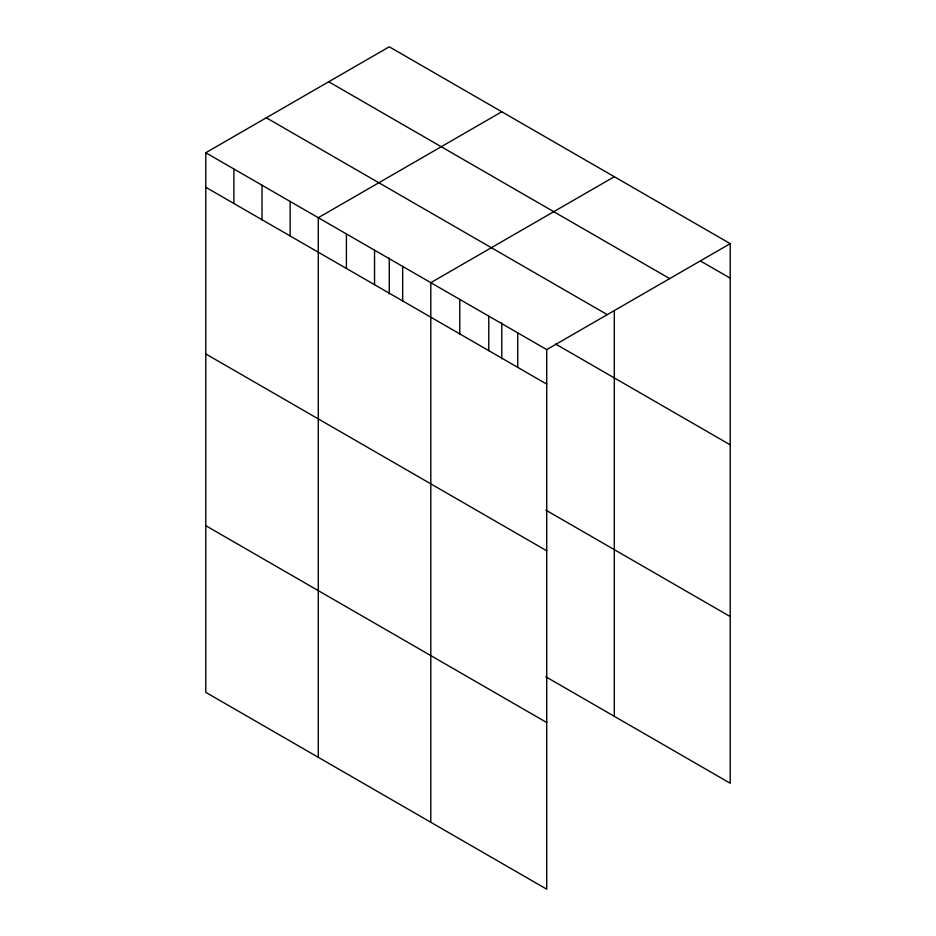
<?xml version="1.0" encoding="UTF-8"?>
<svg xmlns="http://www.w3.org/2000/svg" width="936" height="936" viewBox="0 0 936 936"><rect width="100%" height="100%" fill="white"/><g stroke="black" fill="none" stroke-linecap="round" stroke-linejoin="round"><path stroke-width="1.4" d="M205.768 152.744L546.729 349.596L546.729 889.2L205.768 692.347L205.768 152.744L389.271 46.8L730.232 243.652L730.232 783.256L545.817 676.775M501.79 111.758L318.287 217.714L318.287 757.306M614.308 176.728L430.806 282.672L430.806 822.264M546.729 349.596L730.232 243.652M701.251 261.436L730.232 278.167M328.711 81.76L669.685 278.612M266.315 117.784L607.288 314.636M555.598 344.027L730.232 444.846M205.768 187.258L546.729 384.111M545.817 510.108L730.232 616.578M205.768 353.937L546.729 550.789M205.768 525.669L546.729 722.522M614.308 311.243L614.308 716.321M517.748 332.865L517.748 367.38M501.79 322.967L501.79 358.745M488.767 316.134L488.767 350.649M459.787 299.403L459.787 333.918M402.667 266.432L402.667 300.947M389.271 258.008L389.271 293.787M374.54 250.193L374.54 284.708M346.414 233.953L346.414 268.468M290.148 201.474L290.148 235.989M262.021 185.223L262.021 219.738M233.895 168.983L233.895 203.498"/></g></svg>
